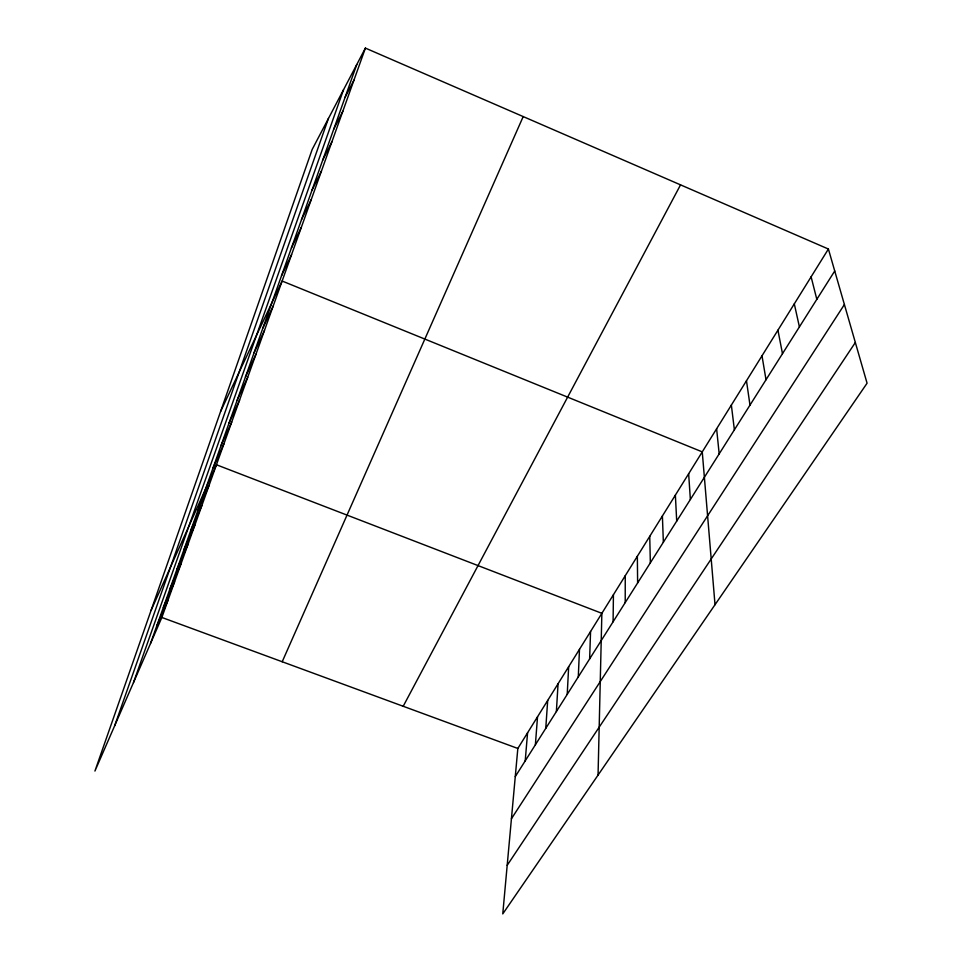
<?xml version="1.0" encoding="UTF-8"?>
<svg xmlns="http://www.w3.org/2000/svg" width="962" height="962" viewBox="0 0 962 962"><rect width="100%" height="100%" fill="white"/><g stroke="black" fill="none" stroke-linecap="round" stroke-linejoin="round"><path stroke-width="1.44" d="M625.216 602.609L625.252 575.709M613.083 621.813L613.431 594.72M598.051 775.107L601.863 613.323L216.438 464.766L151.046 610.473M589.634 658.922L590.56 631.505M578.294 676.851L579.485 649.302M567.219 694.396L568.662 666.714M556.373 711.555L558.068 683.754M545.767 728.342L547.691 700.444M535.377 744.78L537.53 716.786M525.216 760.87L527.573 732.779M828.402 249.026L517.833 748.46L502.765 913.9L867.075 383.213L828.402 249.026L365.404 48.1L312.181 149.447L94.925 771.055L161.856 617.46L365.404 48.1M114.646 725.781L328.427 118.494M133.502 682.527L343.506 89.791M150.505 643.482L356.758 64.562M156.854 625.673L168.17 599.795M169.973 588.852L181.205 563.323M163.336 607.467L174.615 581.757M176.755 569.829L187.939 544.48M282.203 661.748L523.196 116.582M183.682 550.36L194.829 525.216M190.789 530.435L201.864 505.519M198.04 510.052L209.067 485.377M213.095 467.821L223.978 443.674M220.887 445.935L231.698 422.09M228.872 423.508L239.598 399.988M237.061 400.529L247.691 377.344M245.454 376.972L255.988 354.148M254.064 352.813L264.478 330.387M262.891 328.03L273.196 306.012M220.623 411.423L282.119 281.036L702.26 451.875L715.019 604.713M281.541 275.685L291.57 254.617M291.39 248.028L301.262 227.501M301.515 219.601L311.219 199.639M311.941 190.356L321.464 171.008M322.655 160.269L331.986 141.57M333.694 129.305L342.809 111.303M345.045 97.415L353.944 80.159M403.198 706.276L680.543 184.86M515.271 776.611L834.727 270.995M511.423 818.758L844.395 304.533M507.19 865.319L855.338 342.508M161.856 617.46L517.833 748.46M811.11 276.815L816.822 299.338M794.299 303.86L799.41 326.9M777.933 330.182L782.479 353.691M762 355.808L766.017 379.762M746.476 380.76L749.987 405.134M731.361 405.074L734.379 429.822M716.618 428.775L719.179 453.872M688.648 473.761L690.367 499.482M675.372 495.117L676.707 521.115M662.397 515.969L663.359 542.219M649.735 536.351L650.348 562.83M637.349 556.252L637.626 582.96"/></g></svg>
